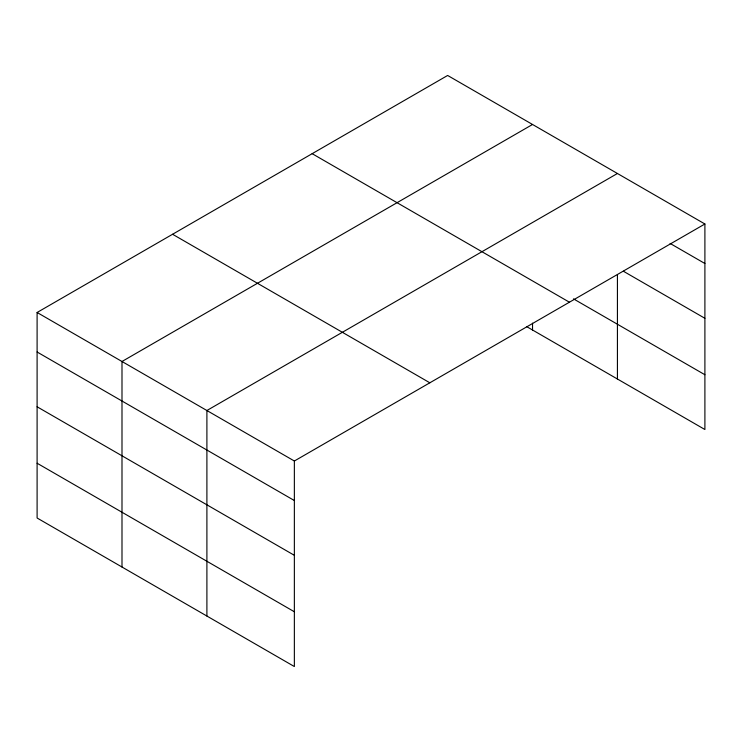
<?xml version="1.0" encoding="UTF-8"?>
<svg xmlns="http://www.w3.org/2000/svg" width="742" height="742" viewBox="0 0 742 742"><rect width="100%" height="100%" fill="white"/><g stroke="black" fill="none" stroke-linecap="round" stroke-linejoin="round"><path stroke-width="1.11" d="M37.1 312.484L294.361 461.014L294.361 666.539L37.1 518.009L37.1 312.484L447.639 75.461L704.9 223.991L704.9 429.516L526.542 326.545M532.533 124.48L121.994 361.493L121.994 567.027M617.427 173.489L206.897 410.512L206.897 616.036M294.361 461.014L704.9 223.991M670.109 243.432L704.9 263.512M623.391 271.238L704.9 318.299M573.483 298.868L704.9 374.738M312.159 153.677L569.42 302.207M172.58 234.268L429.841 382.798M37.1 352.005L294.361 500.535M37.1 406.783L294.361 555.313M37.1 463.231L294.361 611.76M617.427 274.707L617.427 379.014M532.533 323.15L532.533 330.005"/></g></svg>
